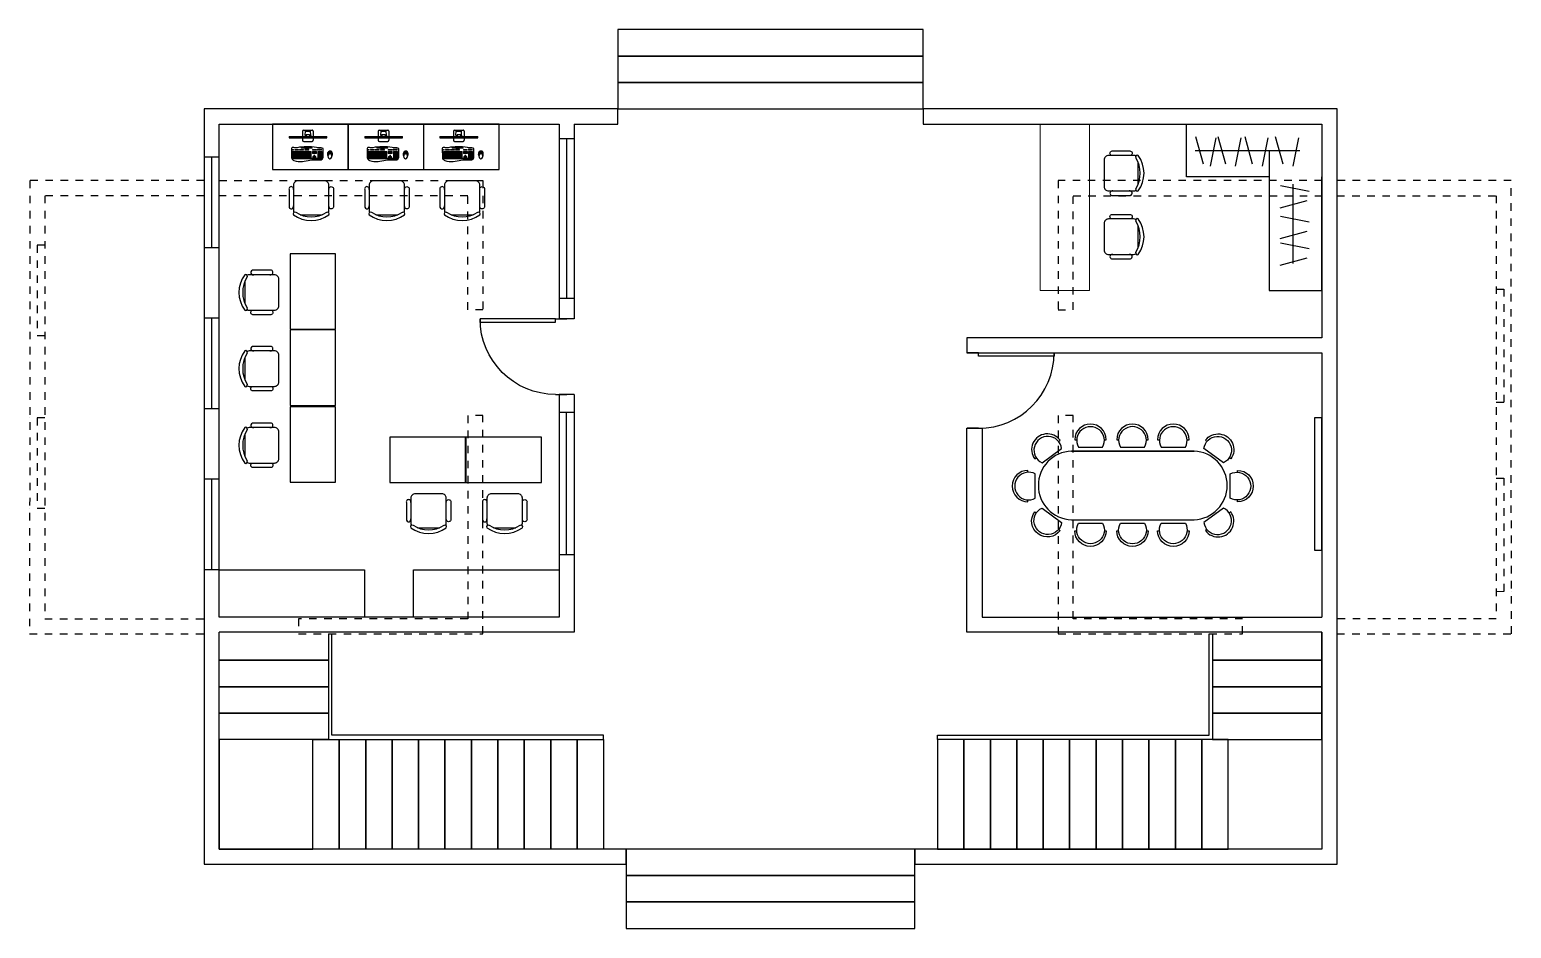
# Model space of a CAD drawing. Header units: metres. Extents: x 217 to 1422, y -179 to 129.
# Drawn here: x 217.38 to 237, y 85.14 to 97.04 of the extents above; entities that cross this region are included whole.
import ezdxf

# ---------------------------------------------------------------- set-up
doc = ezdxf.new("R2010")
doc.units = ezdxf.units.M
doc.header["$LTSCALE"] = 0.5
doc.header["$MEASUREMENT"] = 0
doc.linetypes.add('DASHED2', pattern=[0.375, 0.25, -0.125])
doc.layers.add('ADMIN', color=102, linetype='Continuous')

# ---------------------------------------------------------------- blocks, each defined once
blk = doc.blocks.new('ghe 2')
blk.add_line((-466, 151), (-466, -151))
for points in [[(-434, 213, 0.829608), (-466, 243, 0.333333), (-466, -243, 0.829608), (-434, -213)], [(-433, 213, 0.290756), (-433, -213)], [(-433, -236, 0.120944), (-405, -243), (-61, -243, 0.414214), (0, -182), (0, 182, 0.414214), (-61, 243), (-405, 243, 0.120944), (-433, 236)], [(-121, 243, 1.333333), (-121, 304), (-362, 304, 1), (-344, 243)], [(-121, -244, -1.333333), (-121, -305), (-344, -305, -1.333333), (-344, -244)]]:
    blk.add_lwpolyline(points, format="xyb")
blk = doc.blocks.new('*U14')
for p, q in [((-40, 0), (-40, 6)), ((0, 0), (0, 6))]:
    blk.add_line(p, q)
blk.add_lwpolyline([(0, 0), (0, -40), (-1.75, -40), (-1.75, 0)], close=True)
blk.add_arc((0, 0), 40, 180, 270)
blk = doc.blocks.new('Dell S2340T 23-Inch 10-point Multi-Touch Monitor')
at = {"color": 0}
for p, q in [((-269, -94), (-264, -89)), ((-264, -89), (264, -89)), ((-77, -17), (-77, -89)), ((-77, -109), (-77, -143)), ((-40, -70), (-36, -14)), ((-29, -14), (-29, -17)), ((-29, -14), (-29, -17)), ((-25, -60), (-25, -82)), ((-25, -60), (-24, -60)), ((-24, -60), (-24, -89)), ((-24, -63), (24, -63)), ((24, -60), (24, -89)), ((24, -60), (25, -60)), ((25, -60), (25, -82)), ((29, -14), (29, -17)), ((29, -14), (29, -17)), ((40, -70), (36, -14)), ((77, -17), (77, -89)), ((77, -109), (77, -143)), ((269, -94), (264, -89))]:
    blk.add_line(p, q, dxfattribs=at)
for points in [[(-60, 0), (60, 0)], [(-269, -109), (269, -109), (269, -94), (-269, -94), (-269, -109)], [(-60, -160), (60, -160)], [(-36, -14), (36, -14)], [(-29, -17), (29, -17)], [(-29, -17), (29, -17)]]:
    blk.add_lwpolyline(points, dxfattribs=at)
for points in [[(-40, -70, 0.263666), (-37, -80), (-34, -82), (-25, -82)], [(40, -70, -0.263666), (37, -80), (34, -82), (25, -82)]]:
    blk.add_lwpolyline(points, format="xyb", dxfattribs=at)
for centre, radius in [((-61, -4), 1.73), ((-46, -4), 1.73), ((-36, -102), 1.14), ((-32, -4), 1.73), ((-18, -4), 1.73), ((-3, -4), 1.73), ((11, -4), 1.73), ((25, -4), 1.73), ((36, -102), 1.14), ((39, -4), 1.73)]:
    blk.add_circle(centre, radius, dxfattribs=at)
for centre, start, end in [((-60, -17), 90, 180), ((60, -17), 0, 90), ((-60, -143), 180, 270), ((60, -143), 270, 0)]:
    blk.add_arc(centre, 17.2, start, end, dxfattribs=at)
blk = doc.blocks.new('keyboard_top')
at = {"color": 0}
for points in [[(233, -76), (233, -26, 0.165941), (205, -17, -0.04592), (141, -12, 0.046884), (0, 0, 0.043941), (-135, -14, -0.081459), (-182, -12, 0.073722), (-206, -13, 0.278236), (-218, -23), (-217, -154, 0.414214), (-202, -168), (218, -167, 0.414214), (233, -152)], [(218, -167), (-202, -168, -0.198912), (-213, -164, 0.237087), (-181, -196, 0.110077), (-61, -209, 0.017919), (47, -193, -0.053396), (161, -185, 0.017301), (204, -185, 0.36209), (228, -163, -0.184401), (218, -167)]]:
    blk.add_lwpolyline(points, format="xyb", close=True, dxfattribs=at)
at = {"color": 0, "lineweight": 0}
for points in [[(-201, -38), (-189, -38)], [(-201, -38), (-201, -51)], [(-201, -51), (-189, -51)], [(-200, -70), (-188, -70)], [(-200, -70), (-200, -83)], [(-200, -83), (-188, -83)], [(-200, -87), (-188, -86)], [(-200, -87), (-200, -100)], [(-200, -100), (-188, -99)], [(-200, -104), (-188, -104)], [(-200, -104), (-200, -117)], [(-200, -117), (-188, -117)], [(-200, -122), (-173, -122)], [(-200, -122), (-200, -135)], [(-200, -135), (-173, -135)], [(-200, -139), (-173, -139)], [(-200, -139), (-200, -152)], [(-200, -152), (-173, -152)], [(-189, -38), (-189, -51)], [(-188, -70), (-188, -83)], [(-188, -86), (-188, -99)], [(-188, -104), (-188, -117)], [(-185, -70), (-185, -83)], [(-185, -70), (-173, -70)], [(-185, -83), (-173, -83)], [(-185, -86), (-185, -99)], [(-185, -86), (-173, -86)], [(-185, -99), (-173, -99)], [(-185, -104), (-173, -104)], [(-185, -104), (-185, -117)], [(-185, -117), (-173, -117)], [(-173, -70), (-173, -83)], [(-173, -86), (-173, -99)], [(-173, -104), (-173, -117)], [(-173, -122), (-173, -135)], [(-173, -139), (-173, -152)], [(-171, -38), (-171, -51)], [(-171, -38), (-159, -38)], [(-171, -51), (-159, -51)], [(-170, -70), (-170, -83)], [(-170, -70), (-158, -70)], [(-170, -83), (-158, -83)], [(-170, -86), (-170, -99)], [(-170, -86), (-158, -86)], [(-170, -99), (-158, -99)], [(-170, -104), (-158, -104)], [(-170, -104), (-170, -117)], [(-170, -117), (-158, -117)], [(-170, -122), (-170, -135)], [(-170, -122), (-158, -122)], [(-170, -135), (-158, -135)], [(-170, -139), (-158, -139)], [(-170, -139), (-170, -152)], [(-170, -152), (-158, -152)], [(-159, -38), (-159, -51)], [(-158, -70), (-158, -83)], [(-158, -86), (-158, -99)], [(-158, -104), (-158, -117)], [(-158, -122), (-158, -135)], [(-158, -139), (-158, -152)], [(-156, -38), (-156, -51)], [(-156, -38), (-144, -38)], [(-156, -51), (-144, -51)], [(-156, -70), (-144, -70)], [(-156, -70), (-156, -83)], [(-156, -83), (-144, -83)], [(-156, -86), (-144, -86)], [(-156, -86), (-156, -99)], [(-156, -99), (-144, -99)], [(-156, -104), (-144, -104)], [(-156, -104), (-156, -117)], [(-156, -117), (-144, -117)], [(-156, -122), (-144, -122)], [(-156, -122), (-156, -135)], [(-156, -135), (-144, -135)], [(-156, -139), (-156, -152)], [(-156, -139), (-129, -139)], [(-156, -152), (-129, -152)], [(-144, -38), (-144, -51)], [(-144, -70), (-144, -83)], [(-144, -86), (-144, -99)], [(-144, -104), (-144, -117)], [(-144, -122), (-144, -135)], [(-142, -38), (-130, -38)], [(-142, -38), (-142, -51)], [(-142, -51), (-130, -51)], [(-141, -70), (-141, -83)], [(-141, -70), (-129, -70)], [(-141, -83), (-129, -83)], [(-141, -86), (-141, -99)], [(-141, -86), (-129, -86)], [(-141, -99), (-129, -99)], [(-141, -104), (-129, -104)], [(-141, -104), (-141, -117)], [(-141, -117), (-129, -117)], [(-141, -122), (-129, -122)], [(-141, -122), (-141, -135)], [(-141, -135), (-129, -135)], [(-130, -38), (-130, -51)], [(-129, -70), (-129, -83)], [(-129, -86), (-129, -99)], [(-129, -104), (-129, -117)], [(-129, -122), (-129, -135)], [(-129, -139), (-129, -152)], [(-127, -38), (-127, -51)], [(-127, -38), (-115, -38)], [(-127, -51), (-115, -51)], [(-126, -70), (-126, -83)], [(-126, -70), (-114, -70)], [(-126, -83), (-114, -83)], [(-126, -86), (-126, -99)], [(-126, -86), (-114, -86)], [(-126, -99), (-114, -99)], [(-126, -104), (-114, -104)], [(-126, -104), (-126, -117)], [(-126, -117), (-114, -117)], [(-126, -122), (-126, -135)], [(-126, -122), (-114, -122)], [(-126, -135), (-114, -135)], [(-126, -139), (-11, -138)], [(-126, -139), (-126, -152)], [(-126, -152), (-11, -151)], [(-115, -38), (-115, -51)], [(-114, -70), (-114, -83)], [(-114, -86), (-114, -99)], [(-114, -104), (-114, -117)], [(-114, -122), (-114, -135)], [(-112, -70), (-100, -70)], [(-112, -70), (-112, -83)], [(-112, -83), (-100, -83)], [(-112, -86), (-100, -86)], [(-112, -86), (-112, -99)], [(-112, -99), (-100, -99)], [(-112, -104), (-100, -104)], [(-112, -104), (-112, -117)], [(-112, -117), (-100, -117)], [(-112, -122), (-100, -122)], [(-112, -122), (-112, -135)], [(-112, -135), (-100, -135)], [(-101, -38), (-101, -51)], [(-101, -38), (-89, -38)], [(-101, -51), (-89, -51)], [(-100, -70), (-100, -83)], [(-100, -86), (-100, -99)], [(-100, -104), (-100, -117)], [(-100, -122), (-100, -135)], [(-97, -70), (-97, -83)], [(-97, -70), (-85, -70)], [(-97, -83), (-85, -83)], [(-97, -86), (-97, -99)], [(-97, -86), (-85, -86)], [(-97, -99), (-85, -99)], [(-97, -104), (-85, -103)], [(-97, -104), (-97, -117)], [(-97, -117), (-85, -116)], [(-97, -122), (-85, -121)], [(-97, -122), (-96, -135)], [(-96, -135), (-84, -134)], [(-89, -38), (-89, -51)], [(-86, -38), (-86, -51)], [(-86, -38), (-74, -38)], [(-86, -51), (-74, -51)], [(-85, -70), (-85, -83)], [(-85, -86), (-85, -99)], [(-85, -103), (-85, -116)], [(-85, -121), (-84, -134)], [(-82, -70), (-70, -69)], [(-82, -70), (-82, -83)], [(-82, -83), (-70, -82)], [(-82, -86), (-82, -99)], [(-82, -86), (-70, -86)], [(-82, -99), (-70, -99)], [(-82, -103), (-70, -103)], [(-82, -103), (-81, -116)], [(-81, -116), (-69, -116)], [(-81, -121), (-81, -134)], [(-81, -121), (-69, -121)], [(-81, -134), (-69, -134)], [(-74, -38), (-74, -51)], [(-72, -38), (-60, -38)], [(-72, -38), (-72, -51)], [(-72, -51), (-60, -51)], [(-70, -69), (-70, -82)], [(-70, -86), (-70, -99)], [(-70, -103), (-69, -116)], [(-69, -121), (-69, -134)], [(-68, -69), (-56, -69)], [(-68, -69), (-67, -82)], [(-67, -82), (-55, -82)], [(-67, -86), (-55, -86)], [(-67, -86), (-67, -99)], [(-67, -99), (-55, -99)], [(-67, -103), (-55, -103)], [(-67, -103), (-67, -116)], [(-67, -116), (-55, -116)], [(-67, -121), (-55, -121)], [(-67, -121), (-67, -134)], [(-67, -134), (-55, -134)], [(-60, -38), (-60, -51)], [(-57, -38), (-57, -51)], [(-57, -38), (-45, -38)], [(-57, -51), (-45, -51)], [(-56, -69), (-55, -82)], [(-55, -86), (-55, -99)], [(-55, -103), (-55, -116)], [(-55, -121), (-55, -134)], [(-52, -69), (-52, -82)], [(-52, -69), (-40, -69)], [(-52, -82), (-40, -82)], [(-52, -86), (-52, -99)], [(-52, -86), (-40, -86)], [(-52, -99), (-40, -99)], [(-52, -103), (-40, -103)], [(-52, -103), (-52, -116)], [(-52, -116), (-40, -116)], [(-52, -121), (-40, -121)], [(-52, -121), (-52, -134)], [(-52, -134), (-40, -134)], [(-45, -38), (-45, -51)], [(-40, -69), (-40, -82)], [(-40, -86), (-40, -99)], [(-40, -103), (-40, -116)], [(-40, -121), (-40, -134)], [(-37, -69), (-37, -82)], [(-37, -69), (-25, -69)], [(-37, -82), (-25, -82)], [(-37, -86), (-37, -99)], [(-37, -86), (-25, -86)], [(-37, -99), (-25, -99)], [(-37, -103), (-25, -103)], [(-37, -103), (-37, -116)], [(-37, -116), (-25, -116)], [(-37, -121), (-37, -134)], [(-37, -121), (-25, -121)], [(-37, -134), (-25, -134)], [(-28, -19), (1, -18)], [(-28, -38), (-16, -37)], [(-28, -38), (-28, -51)], [(-28, -51), (-16, -50)], [(-26, -16), (1, -16)], [(-25, -69), (-25, -82)], [(-25, -86), (-25, -99)], [(-25, -103), (-25, -116)], [(-25, -121), (-25, -134)], [(-23, -69), (-11, -69)], [(-23, -69), (-23, -82)], [(-23, -82), (-11, -82)], [(-23, -86), (-11, -86)], [(-23, -86), (-23, -99)], [(-23, -99), (-11, -99)], [(-23, -103), (-11, -103)], [(-23, -103), (-23, -116)], [(-23, -116), (-11, -116)], [(-23, -121), (-11, -121)], [(-23, -121), (-23, -134)], [(-23, -134), (-11, -134)], [(-16, -37), (-16, -50)], [(-13, -37), (-13, -50)], [(-13, -37), (-1, -37)], [(-13, -50), (-1, -50)], [(-11, -69), (-11, -82)], [(-11, -86), (-11, -99)], [(-11, -103), (-11, -116)], [(-11, -121), (-11, -134)], [(-11, -138), (-11, -151)], [(-8, -69), (-8, -82)], [(-8, -69), (4, -69)], [(-8, -82), (4, -82)], [(-8, -86), (-8, -99)], [(-8, -86), (4, -86)], [(-8, -99), (4, -99)], [(-8, -103), (4, -103)], [(-8, -103), (-8, -116)], [(-8, -116), (4, -116)], [(-8, -121), (4, -121)], [(-8, -121), (-8, -134)], [(-8, -134), (4, -134)], [(-7, -138), (20, -138)], [(-7, -138), (-7, -151)], [(-7, -151), (20, -151)], [(-1, -37), (-1, -50)], [(1, -7), (1, -16)], [(1, -18), (1, -25)], [(2, -37), (14, -37)], [(2, -37), (2, -50)], [(2, -50), (14, -50)], [(4, -7), (5, -16)], [(4, -69), (4, -82)], [(4, -86), (4, -99)], [(4, -103), (4, -116)], [(4, -121), (4, -134)], [(5, -16), (30, -16)], [(5, -18), (5, -25)], [(5, -18), (30, -18)], [(7, -69), (7, -82)], [(7, -69), (19, -69)], [(7, -82), (19, -82)], [(7, -86), (7, -99)], [(7, -86), (19, -86)], [(7, -99), (19, -99)], [(7, -103), (19, -103)], [(7, -103), (8, -116)], [(8, -116), (20, -116)], [(8, -121), (8, -134)], [(8, -121), (20, -121)], [(8, -134), (20, -134)], [(14, -37), (14, -50)], [(17, -37), (17, -50)], [(17, -37), (29, -37)], [(17, -50), (29, -50)], [(19, -69), (19, -82)], [(19, -86), (19, -99)], [(19, -103), (20, -116)], [(20, -121), (20, -134)], [(20, -138), (20, -151)], [(23, -69), (35, -69)], [(23, -69), (23, -82)], [(23, -82), (35, -82)], [(23, -86), (35, -86)], [(23, -86), (23, -99)], [(23, -99), (35, -99)], [(23, -103), (35, -103)], [(23, -103), (23, -116)], [(23, -116), (35, -116)], [(23, -121), (65, -121)], [(23, -121), (23, -134)], [(23, -134), (65, -134)], [(23, -138), (35, -138)], [(23, -138), (23, -151)], [(23, -151), (35, -151)], [(29, -37), (29, -50)], [(35, -69), (35, -82)], [(35, -86), (35, -99)], [(35, -103), (35, -116)], [(35, -138), (35, -151)], [(38, -69), (38, -82)], [(38, -69), (65, -69)], [(38, -82), (65, -82)], [(38, -86), (38, -99)], [(38, -86), (50, -86)], [(38, -99), (50, -99)], [(38, -103), (65, -103)], [(38, -103), (38, -116)], [(38, -116), (65, -116)], [(38, -138), (65, -138)], [(38, -138), (38, -151)], [(38, -151), (65, -151)], [(50, -86), (50, -99)], [(53, -86), (53, -99)], [(53, -86), (65, -86)], [(53, -99), (65, -99)], [(65, -69), (65, -82)], [(65, -86), (65, -99)], [(65, -103), (65, -116)], [(65, -121), (65, -134)], [(65, -138), (65, -151)], [(82, -37), (82, -50)], [(82, -37), (94, -37)], [(82, -50), (94, -50)], [(83, -69), (83, -82)], [(83, -69), (95, -69)], [(83, -82), (95, -82)], [(83, -85), (83, -98)], [(83, -85), (95, -85)], [(83, -98), (95, -98)], [(89, -138), (101, -138)], [(89, -138), (89, -151)], [(89, -151), (101, -151)], [(94, -37), (94, -50)], [(95, -69), (95, -82)], [(95, -85), (95, -98)], [(97, -37), (97, -50)], [(97, -37), (109, -37)], [(97, -50), (109, -50)], [(98, -69), (98, -82)], [(98, -69), (110, -69)], [(98, -82), (110, -82)], [(98, -85), (98, -98)], [(98, -85), (110, -85)], [(98, -98), (110, -98)], [(101, -138), (101, -151)], [(104, -121), (104, -134)], [(104, -121), (116, -121)], [(104, -134), (116, -134)], [(104, -138), (116, -138)], [(104, -138), (104, -151)], [(104, -151), (116, -151)], [(109, -37), (109, -50)], [(110, -69), (110, -82)], [(110, -85), (110, -98)], [(111, -37), (123, -37)], [(111, -37), (111, -50)], [(111, -50), (123, -50)], [(112, -69), (124, -69)], [(112, -69), (112, -82)], [(112, -82), (124, -82)], [(112, -85), (124, -85)], [(112, -85), (112, -98)], [(112, -98), (124, -98)], [(116, -121), (116, -134)], [(116, -138), (116, -151)], [(119, -138), (131, -138)], [(119, -138), (119, -151)], [(119, -151), (131, -151)], [(123, -37), (123, -50)], [(124, -69), (124, -82)], [(124, -85), (124, -98)], [(126, -37), (126, -50)], [(126, -37), (138, -37)], [(126, -50), (138, -50)], [(127, -69), (127, -82)], [(127, -69), (139, -69)], [(127, -82), (139, -82)], [(127, -85), (128, -98)], [(127, -85), (139, -85)], [(128, -98), (140, -98)], [(131, -138), (131, -151)], [(138, -37), (138, -50)], [(139, -69), (139, -82)], [(139, -85), (140, -98)], [(156, -35), (156, -48)], [(156, -35), (168, -35)], [(156, -48), (168, -48)], [(157, -69), (157, -82)], [(157, -69), (169, -69)], [(157, -82), (169, -82)], [(157, -85), (157, -98)], [(157, -85), (169, -85)], [(157, -98), (169, -98)], [(157, -103), (169, -103)], [(157, -103), (157, -116)], [(157, -116), (169, -116)], [(157, -121), (157, -134)], [(157, -121), (169, -121)], [(157, -134), (169, -134)], [(157, -138), (169, -138)], [(157, -138), (157, -151)], [(157, -151), (169, -151)], [(168, -35), (168, -48)], [(169, -69), (169, -82)], [(169, -85), (169, -98)], [(169, -103), (169, -116)], [(169, -121), (169, -134)], [(169, -138), (169, -151)], [(172, -69), (184, -69)], [(172, -69), (172, -82)], [(172, -82), (184, -82)], [(172, -85), (184, -85)], [(172, -85), (172, -98)], [(172, -98), (184, -98)], [(172, -103), (184, -102)], [(172, -103), (172, -116)], [(172, -116), (184, -115)], [(172, -121), (184, -120)], [(172, -121), (172, -134)], [(172, -134), (184, -133)], [(172, -138), (184, -138)], [(172, -138), (172, -151)], [(172, -151), (184, -151)], [(176, -34), (176, -47)], [(176, -34), (188, -34)], [(176, -47), (188, -47)], [(184, -69), (184, -82)], [(184, -85), (184, -98)], [(184, -102), (184, -115)], [(184, -120), (184, -133)], [(184, -138), (184, -151)], [(187, -69), (199, -68)], [(187, -69), (187, -82)], [(187, -82), (199, -81)], [(187, -85), (187, -98)], [(187, -85), (199, -85)], [(187, -98), (199, -98)], [(187, -102), (199, -102)], [(187, -102), (187, -115)], [(187, -115), (199, -115)], [(187, -120), (199, -120)], [(187, -120), (187, -133)], [(187, -133), (199, -133)], [(187, -138), (199, -138)], [(187, -138), (187, -151)], [(187, -151), (199, -151)], [(188, -34), (188, -47)], [(197, -34), (197, -47)], [(197, -34), (209, -34)], [(197, -47), (209, -47)], [(199, -68), (199, -81)], [(199, -85), (199, -98)], [(199, -102), (199, -115)], [(199, -120), (199, -133)], [(199, -138), (199, -151)], [(202, -68), (202, -81)], [(202, -68), (214, -68)], [(202, -81), (214, -81)], [(202, -85), (202, -98)], [(202, -85), (214, -85)], [(202, -98), (214, -98)], [(202, -102), (214, -102)], [(202, -102), (202, -115)], [(202, -115), (214, -115)], [(202, -120), (202, -133)], [(202, -120), (214, -120)], [(202, -133), (214, -133)], [(202, -138), (214, -138)], [(202, -138), (202, -151)], [(202, -151), (214, -151)], [(209, -34), (209, -47)], [(214, -68), (214, -81)], [(214, -85), (214, -98)], [(214, -102), (214, -115)], [(214, -120), (214, -133)], [(214, -138), (214, -151)]]:
    blk.add_lwpolyline(points, dxfattribs=at)
for points in [[(1, -25, -0.037715), (-22, -24, -0.328345), (-28, -19)], [(-26, -16, -0.157731), (-22, -12, -0.08747), (1, -7, -0.08747)], [(4, -7, -0.086643), (27, -12, -0.237073), (30, -16)], [(30, -18, -0.11266), (29, -21, -0.188542), (24, -24, -0.031584), (5, -25, -0.031584)]]:
    blk.add_lwpolyline(points, format="xyb", dxfattribs=at)
for centre in [(-74, -18), (-64, -18), (-55, -18), (-46, -18), (-36, -18), (38, -18), (48, -18), (57, -18), (67, -18), (76, -18)]:
    blk.add_circle(centre, 3.55, dxfattribs=at)
blk = doc.blocks.new('mouse')
for points in [[(334045, 233767, 0.241004), (334019, 233758, 0.217003), (334017, 233677, 0.752527), (334065, 233674, 0.115399), (334076, 233730, 0.099122), (334070, 233756, 0.240483), (334045, 233767)], [(334035, 233767, 0.055019), (334030, 233749, 0.050601), (334029, 233733, -0.084687), (334028, 233722, -0.175899), (334016, 233704, -0.569307), (334010, 233707, -0.064428), (334010, 233730, -0.081238), (334019, 233758, -0.150456), (334035, 233767)], [(334054, 233766, -0.141108), (334056, 233732, 0.211379), (334058, 233722, 0.412702), (334028, 233722, 0.176997), (334030, 233733, -0.141094), (334036, 233767, -0.080592), (334045, 233767, -0.075205), (334054, 233766)], [(334040, 233743), (334041, 233757, -0.837339), (334046, 233756), (334046, 233740, -1), (334040, 233740)], [(334056, 233766, -0.071754), (334059, 233744, -0.043169), (334058, 233730, 0.269309), (334069, 233701, 0.36617), (334074, 233703, 0.160325), (334070, 233756, 0.150096), (334056, 233766)]]:
    blk.add_lwpolyline(points, format="xyb", close=True)
blk = doc.blocks.new('computer lab desk')
at = {"ltscale": 0.5, "transparency": 33554687}
blk.add_lwpolyline([(284.111, 80.678), (283.511, 80.678), (283.511, 79.678), (284.111, 79.678)], close=True, dxfattribs=at)
at = {"transparency": 33554687, "xscale": 0.0009661835748791984, "yscale": 0.0009661835748791984, "zscale": 0.0009661835748791984}
blk.add_blockref('ghe 2', (283.361, 80.167), dxfattribs=at)
at = {"transparency": 33554687, "xscale": 0.0009295408759650754, "yscale": 0.0009295408759650754, "zscale": 0.0009295408759650754, "rotation": 270}
for name, p in [('keyboard_top', (283.811, 80.227)), ('Dell S2340T 23-Inch 10-point Multi-Touch Monitor', (284.031, 80.211)), ('mouse', (66.458, 390.424))]:
    blk.add_blockref(name, p, dxfattribs=at)
blk = doc.blocks.new('ban12c el1200x3300')
for points in [[(-492, 1864), (-459, 1864, 1), (-1009, 1864), (-975, 1864)], [(242, 1864), (275, 1864, 1), (-275, 1864), (-242, 1864)], [(954, 1864), (988, 1864, 1), (438, 1864), (471, 1864)], [(-1293, 1835), (-1266, 1855, 1), (-1709, 1529), (-1682, 1548)], [(1301, 1835), (1274, 1855, -1), (1717, 1529), (1690, 1548)], [(-1067, 1666, 0.964167), (-1067, 466), (1076, 466, 0.964167), (1076, 1666), (-1067, 1666), (1076, 1666)], [(-1828, 1295), (-1828, 1329, 1), (-1828, 779), (-1828, 812)], [(1836, 1295), (1836, 1329, -1), (1836, 779), (1836, 812)], [(-1293, 297), (-1266, 277, -1), (-1709, 603), (-1682, 583)], [(1301, 297), (1274, 277, 1), (1717, 603), (1690, 583)], [(-492, 275), (-459, 275, -1), (-1009, 275), (-975, 275)], [(242, 275), (275, 275, -1), (-275, 275), (-242, 275)], [(954, 275), (988, 275, -1), (438, 275), (471, 275)]]:
    blk.add_lwpolyline(points, format="xyb")
for points in [[(-522, 1734, 1.696071), (-945, 1734)], [(212, 1734, 1.696071), (-212, 1734)], [(924, 1734, 1.696071), (501, 1734)], [(-1240, 1713, 1.696071), (-1581, 1462)], [(1248, 1713, -1.696071), (1589, 1462)], [(-1698, 1266, 1.696071), (-1698, 842)], [(1706, 1266, -1.696071), (1706, 842)], [(-1240, 419, -1.696071), (-1581, 670)], [(1248, 419, 1.696071), (1589, 670)], [(-522, 405, -1.696071), (-945, 405)], [(212, 405, -1.696071), (-212, 405)], [(924, 405, -1.696071), (501, 405)]]:
    blk.add_lwpolyline(points, format="xyb", close=True)

msp = doc.modelspace()

# ---------------------------------------------------------------- linework, layer by layer
at = {"layer": 'ADMIN', "ltscale": 0.5, "transparency": 33554687}
for p, q in [((224.388, 95.598), (224.588, 95.598)), ((224.488, 95.598), (224.488, 93.481)), ((232.918, 95.258), (232.82, 95.617)), ((233.085, 95.606), (233.009, 95.229)), ((233.214, 95.258), (233.115, 95.617)), ((233.416, 95.606), (233.341, 95.229)), ((233.568, 95.258), (233.47, 95.617)), ((233.771, 95.606), (233.696, 95.229)), ((233.974, 95.258), (233.875, 95.617)), ((234.177, 95.606), (234.101, 95.229)), ((219.888, 95.349), (219.688, 95.349)), ((219.788, 95.349), (219.788, 94.149)), ((232.809, 95.439), (234.194, 95.439)), ((233.94, 94.975), (234.317, 94.899)), ((234.107, 93.941), (234.107, 94.992)), ((234.288, 94.772), (233.929, 94.673)), ((233.94, 94.569), (234.317, 94.494)), ((234.288, 94.366), (233.929, 94.268)), ((233.94, 94.214), (234.317, 94.139)), ((219.888, 94.149), (219.688, 94.149)), ((234.288, 94.012), (233.929, 93.913)), ((224.388, 93.481), (224.588, 93.481)), ((219.888, 93.218), (219.688, 93.218)), ((219.788, 93.218), (219.788, 92.018)), ((224.588, 93.207), (224.388, 93.207)), ((224.588, 92.207), (224.388, 92.207)), ((219.888, 92.018), (219.688, 92.018)), ((224.388, 91.974), (224.588, 91.974)), ((224.488, 90.09), (224.488, 91.974)), ((219.888, 91.085), (219.688, 91.085)), ((219.788, 91.085), (219.788, 89.885)), ((224.388, 90.09), (224.588, 90.09)), ((219.888, 89.885), (219.688, 89.885))]:
    msp.add_line(p, q, dxfattribs=at)
at = {"layer": 'ADMIN', "linetype": 'DASHED2', "ltscale": 0.5, "transparency": 33554585}
for p, q in [((217.581, 94.183), (217.381, 94.183)), ((217.481, 94.183), (217.481, 92.983)), ((236.794, 93.603), (236.994, 93.603)), ((236.894, 93.603), (236.894, 92.103)), ((217.581, 92.983), (217.381, 92.983)), ((236.795, 92.103), (236.995, 92.103)), ((217.58, 91.898), (217.38, 91.898)), ((217.48, 91.898), (217.48, 90.698)), ((236.794, 91.1), (236.994, 91.101)), ((236.894, 91.1), (236.894, 89.6)), ((217.58, 90.698), (217.38, 90.698)), ((236.795, 89.6), (236.995, 89.601))]:
    msp.add_line(p, q, dxfattribs=at)
at = {"layer": 'ADMIN', "ltscale": 0.5, "transparency": 33554687}
for points in [[(225.168, 96.688), (229.208, 96.688), (229.208, 97.038), (225.168, 97.038)], [(225.168, 96.338), (229.208, 96.338), (229.208, 96.688), (225.168, 96.688)], [(225.168, 95.988), (229.208, 95.988), (229.208, 96.338), (225.168, 96.338)], [(221.429, 94.07), (220.829, 94.07), (220.829, 93.07), (221.429, 93.07)], [(221.429, 93.061), (220.829, 93.061), (220.829, 92.061), (221.429, 92.061)], [(221.429, 92.045), (220.829, 92.045), (220.829, 91.045), (221.429, 91.045)], [(234.488, 91.898), (234.388, 91.898), (234.388, 90.146), (234.488, 90.146)], [(222.149, 91.643), (222.149, 91.043), (223.149, 91.043), (223.149, 91.643)], [(223.156, 91.643), (223.156, 91.043), (224.156, 91.043), (224.156, 91.643)], [(219.888, 89.885), (221.813, 89.885), (221.813, 89.259), (219.888, 89.259)], [(222.462, 89.885), (224.388, 89.885), (224.388, 89.259), (222.462, 89.259)], [(221.338, 88.688), (221.338, 88.338), (219.888, 88.338), (219.888, 88.688)], [(233.038, 88.688), (233.038, 88.338), (234.488, 88.338), (234.488, 88.688)], [(221.338, 88.338), (221.338, 87.988), (219.888, 87.988), (219.888, 88.338)], [(233.038, 88.338), (233.038, 87.988), (234.488, 87.988), (234.488, 88.338)], [(221.338, 87.988), (221.338, 87.638), (219.888, 87.638), (219.888, 87.988)], [(233.038, 87.988), (233.038, 87.638), (234.488, 87.638), (234.488, 87.988)], [(221.128, 87.638), (219.888, 87.638), (219.888, 86.188), (221.128, 86.188)], [(221.478, 86.188), (221.128, 86.188), (221.128, 87.638), (221.478, 87.638)], [(221.828, 86.188), (221.478, 86.188), (221.478, 87.638), (221.828, 87.638)], [(222.178, 86.188), (221.828, 86.188), (221.828, 87.638), (222.178, 87.638)], [(222.528, 86.188), (222.178, 86.188), (222.178, 87.638), (222.528, 87.638)], [(222.878, 86.188), (222.528, 86.188), (222.528, 87.638), (222.878, 87.638)], [(223.228, 86.188), (222.878, 86.188), (222.878, 87.638), (223.228, 87.638)], [(223.578, 86.188), (223.228, 86.188), (223.228, 87.638), (223.578, 87.638)], [(223.928, 86.188), (223.578, 86.188), (223.578, 87.638), (223.928, 87.638)], [(224.278, 86.188), (223.928, 86.188), (223.928, 87.638), (224.278, 87.638)], [(224.628, 86.188), (224.278, 86.188), (224.278, 87.638), (224.628, 87.638)], [(224.978, 86.188), (224.628, 86.188), (224.628, 87.638), (224.978, 87.638)], [(229.398, 86.188), (229.748, 86.188), (229.748, 87.638), (229.398, 87.638)], [(229.748, 86.188), (230.098, 86.188), (230.098, 87.638), (229.748, 87.638)], [(230.098, 86.188), (230.448, 86.188), (230.448, 87.638), (230.098, 87.638)], [(230.448, 86.188), (230.798, 86.188), (230.798, 87.638), (230.448, 87.638)], [(230.798, 86.188), (231.148, 86.188), (231.148, 87.638), (230.798, 87.638)], [(231.148, 86.188), (231.498, 86.188), (231.498, 87.638), (231.148, 87.638)], [(231.498, 86.188), (231.848, 86.188), (231.848, 87.638), (231.498, 87.638)], [(231.848, 86.188), (232.198, 86.188), (232.198, 87.638), (231.848, 87.638)], [(232.198, 86.188), (232.548, 86.188), (232.548, 87.638), (232.198, 87.638)], [(232.548, 86.188), (232.898, 86.188), (232.898, 87.638), (232.548, 87.638)], [(232.898, 86.188), (233.248, 86.188), (233.248, 87.638), (232.898, 87.638)], [(233.248, 87.638), (234.488, 87.638), (234.488, 86.188), (233.248, 86.188)], [(225.278, 85.838), (229.098, 85.838), (229.098, 86.188), (225.278, 86.188)], [(225.278, 85.488), (229.098, 85.488), (229.098, 85.838), (225.278, 85.838)], [(225.278, 85.138), (229.098, 85.138), (229.098, 85.488), (225.278, 85.488)]]:
    msp.add_lwpolyline(points, close=True, dxfattribs=at)
at = {"layer": 'ADMIN', "transparency": 33554687}
for points in [[(224.588, 95.788), (225.168, 95.788), (225.168, 95.988), (219.688, 95.988), (219.688, 85.988), (225.278, 85.988), (225.278, 86.188), (219.888, 86.188), (219.888, 89.059)], [(234.488, 89.059), (234.488, 86.188), (229.098, 86.188), (229.098, 85.988), (234.688, 85.988), (234.688, 95.988), (229.208, 95.988), (229.208, 95.788), (234.488, 95.788), (234.488, 92.959)], [(219.888, 89.259), (219.888, 95.788), (224.388, 95.788)], [(224.788, 95.788), (225.168, 95.788)], [(234.488, 92.759), (234.488, 89.259)], [(219.888, 89.388), (219.888, 92.488)]]:
    msp.add_lwpolyline(points, dxfattribs=at)
at = {"layer": 'ADMIN', "ltscale": 0.5, "transparency": 33554687}
for points in [[(224.388, 95.788), (224.388, 93.207)], [(224.588, 95.788), (224.588, 93.207)], [(233.788, 95.088), (232.697, 95.088), (232.697, 95.788), (234.488, 95.788), (234.488, 95.088)], [(233.788, 95.439), (233.788, 93.583), (234.488, 93.583), (234.488, 95.088)], [(234.488, 92.959), (229.788, 92.959), (229.788, 92.759), (229.988, 92.759), (234.488, 92.759)], [(224.588, 92.207), (224.588, 89.059), (219.888, 89.059)], [(224.388, 92.207), (224.388, 89.259), (219.888, 89.259)], [(234.488, 89.059), (229.788, 89.059), (229.788, 91.759), (229.988, 91.759), (229.988, 89.259), (234.488, 89.259)], [(221.338, 89.038), (221.338, 88.688), (219.888, 88.688), (219.888, 89.059)], [(224.978, 87.638), (224.978, 87.697), (221.382, 87.697), (221.382, 89.038)], [(229.398, 87.638), (229.398, 87.697), (232.993, 87.697), (232.993, 89.038)], [(233.038, 89.038), (233.038, 88.688), (234.488, 88.688), (234.488, 89.059)]]:
    msp.add_lwpolyline(points, dxfattribs=at)
at = {"layer": 'ADMIN', "lineweight": 9, "transparency": 33554687}
msp.add_lwpolyline([(230.756, 95.788), (230.756, 93.583), (231.412, 93.583), (231.412, 95.788)], close=True, dxfattribs=at)
at = {"layer": 'ADMIN', "linetype": 'DASHED2', "ltscale": 0.5, "transparency": 33554585}
for points in [[(219.688, 95.038), (217.381, 95.038), (217.379, 89.038), (219.688, 89.038)], [(219.888, 95.038), (223.381, 95.038), (223.381, 93.329), (223.181, 93.329), (223.181, 94.838), (219.888, 94.838)], [(234.488, 95.038), (230.994, 95.038), (230.994, 93.329), (231.194, 93.329), (231.194, 94.838), (234.488, 94.838)], [(234.688, 89.038), (236.996, 89.038), (236.994, 95.038), (234.688, 95.038)], [(219.688, 94.838), (217.581, 94.838), (217.579, 89.238), (219.688, 89.238)], [(234.688, 94.838), (236.794, 94.838), (236.796, 89.238), (234.688, 89.238)]]:
    msp.add_lwpolyline(points, dxfattribs=at)
for points in [[(220.938, 89.038), (223.379, 89.038), (223.38, 91.929), (223.18, 91.929), (223.179, 89.238), (220.938, 89.238)], [(233.438, 89.238), (231.196, 89.238), (231.195, 91.929), (230.995, 91.929), (230.996, 89.038), (233.438, 89.038)]]:
    msp.add_lwpolyline(points, close=True, dxfattribs=at)

# ---------------------------------------------------------------- block references
at = {"layer": 'ADMIN', "transparency": 33554687, "rotation": 89.99999999999999}
for p in [(301.274, -188.324), (302.276, -188.324), (303.272, -188.324)]:
    msp.add_blockref('computer lab desk', p, dxfattribs=at)
at = {"layer": 'ADMIN', "transparency": 33554687}
for name, p, xscale, yscale, zscale, rotation in [('ghe 2', (231.604, 95.136), 0.0009661835748791984, 0.0009661835748791984, 0.0009661835748791984, 180), ('ghe 2', (231.604, 94.296), 0.0009661835748791984, 0.0009661835748791984, 0.0009661835748791984, 180), ('*U14', (224.343, 93.207), -0.02499967475937669, 0.02499967475937669, 0.02499967475937669, 270), ('*U14', (229.942, 92.759), 0.02499967475937669, 0.02499967475937669, 0.02499967475937669, 90.00000000000001), ('ghe 2', (222.661, 90.893), 0.0009661835748791984, 0.0009661835748791984, 0.0009661835748791984, 90), ('ghe 2', (223.668, 90.893), 0.0009661835748791984, 0.0009661835748791984, 0.0009661835748791984, 90)]:
    msp.add_blockref(name, p, dxfattribs=dict(at, xscale=xscale, yscale=yscale, zscale=zscale, rotation=rotation))
for name, p, xscale, yscale, zscale in [('ghe 2', (220.678, 93.558), 0.0009661835748791984, 0.0009661835748791984, 0.0009661835748791984), ('ghe 2', (220.678, 92.549), 0.0009661835748791984, 0.0009661835748791984, 0.0009661835748791984), ('ghe 2', (220.678, 91.534), 0.0009661835748791984, 0.0009661835748791984, 0.0009661835748791984), ('ban12c el1200x3300', (231.98, 90.195), 0.0007575757575757499, 0.0007575757575757499, 0.0007575757575757499)]:
    msp.add_blockref(name, p, dxfattribs=dict(at, xscale=xscale, yscale=yscale, zscale=zscale))

doc.saveas('drawing.dxf')
